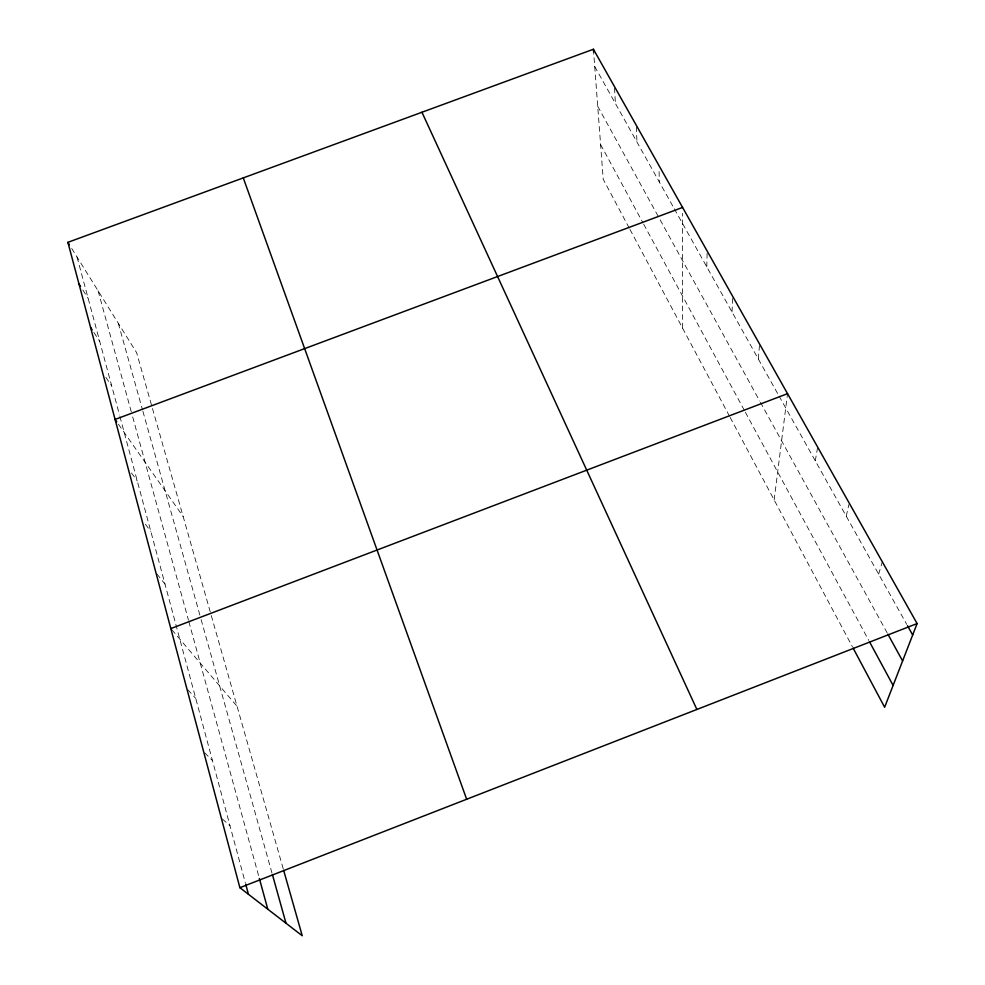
<?xml version="1.0" encoding="UTF-8"?>
<svg xmlns="http://www.w3.org/2000/svg" width="985" height="985" viewBox="0 0 985 985"><rect width="100%" height="100%" fill="white"/><g stroke="black" fill="none" stroke-linecap="round" stroke-linejoin="round"><path stroke-width="0.74" stroke-dasharray="4.92 3.69" d="M682.543 328.079L682.568 213.302M706.774 266.849L707.144 252.517M732.003 311.937L732.741 298.135M758.29 358.946L759.46 345.563M774.148 499.949L787.36 395.096M815.284 460.845L817.661 447.116M846.226 516.165L848.885 504.566M878.657 574.144L882.338 561.856M222.413 819.015L229.998 825.775M204.646 752.774L212.452 760.555M187.852 689.795L195.744 698.402M171.821 629.747L237.053 706.294M156.874 573.947L164.987 584.068M145.386 524.242L150.816 531.383M131.448 472.948L137.235 480.889M118.409 424.178L183.173 516.583M105.9 377.378L111.711 385.96M93.87 332.425L99.694 341.29M82.814 289.984L88.145 298.344M71.696 248.442L136.619 352.679L283.224 868.819M594.718 66.5L673.568 207.478M674.319 208.82L778.31 394.751M779.061 396.081L906.766 624.404M597.723 106.294L658.706 217.242M660.147 219.864L759.694 400.969M760.432 402.299L887.165 632.862M600.604 144.536L642.983 222.905M643.697 224.235L744.648 410.917M745.362 412.235L868.77 640.435M629.243 228.077L603.214 179.245L593.635 52.131M629.969 229.431L729.466 416.113M730.168 417.431L852.37 646.714M118.298 323.265L142.517 409.883M142.923 411.361L200.718 618.124M201.125 619.59L272.008 873.153M98.081 290.809L131.904 414.069M132.704 416.975L188.455 620.131M188.861 621.621L259.35 878.46M77.027 257.011L119.53 415.017M119.911 416.47L245.277 882.609M614.517 87.936L615.44 103.548M636.322 126.769L636.95 142.012M659.088 171.513L659.31 181.991"/><path stroke-width="1.48" d="M283.631 870.284L302.235 935.75L239.884 887.694L67.891 242.335L593.426 49.25L917.109 623.567L884.641 707.255L853.096 648.068M239.884 887.694L917.109 623.567M170.836 628.578L787.544 393.668M682.58 207.429L115.085 419.438L116.747 421.802M90.546 327.365L92.208 329.889M78.997 284.012L80.524 286.401M67.891 242.335L69.406 244.785M907.505 625.721L912.676 634.98M887.904 634.205L902.605 660.947M869.496 641.764L893.1 685.425M421.949 112.253L696.887 709.459M243.27 177.891L466.656 799.254M272.426 874.631L286.007 923.253M259.35 878.46L267.785 909.192M245.671 884.062L248.417 894.269M593.426 49.25L593.635 52.131"/></g></svg>
